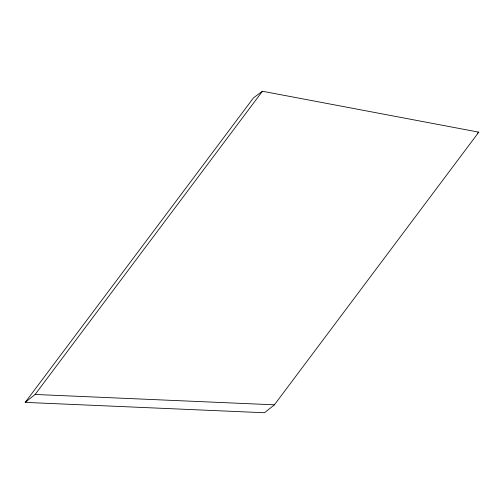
<?xml version="1.0" encoding="UTF-8"?>
<svg xmlns="http://www.w3.org/2000/svg" width="504" height="504" viewBox="0 0 504 504"><rect width="100%" height="100%" fill="white"/><g stroke="black" fill="none" stroke-linecap="round" stroke-linejoin="round"><path stroke-width="0.76" d="M25.2 402.387L253.525 97.808L262.42 91.249L478.8 132.155L274.397 404.825L264.474 412.751L25.2 402.387L35.123 394.462L262.42 91.249M477.616 133.031L478.8 132.155M35.123 394.462L274.397 404.825"/></g></svg>
